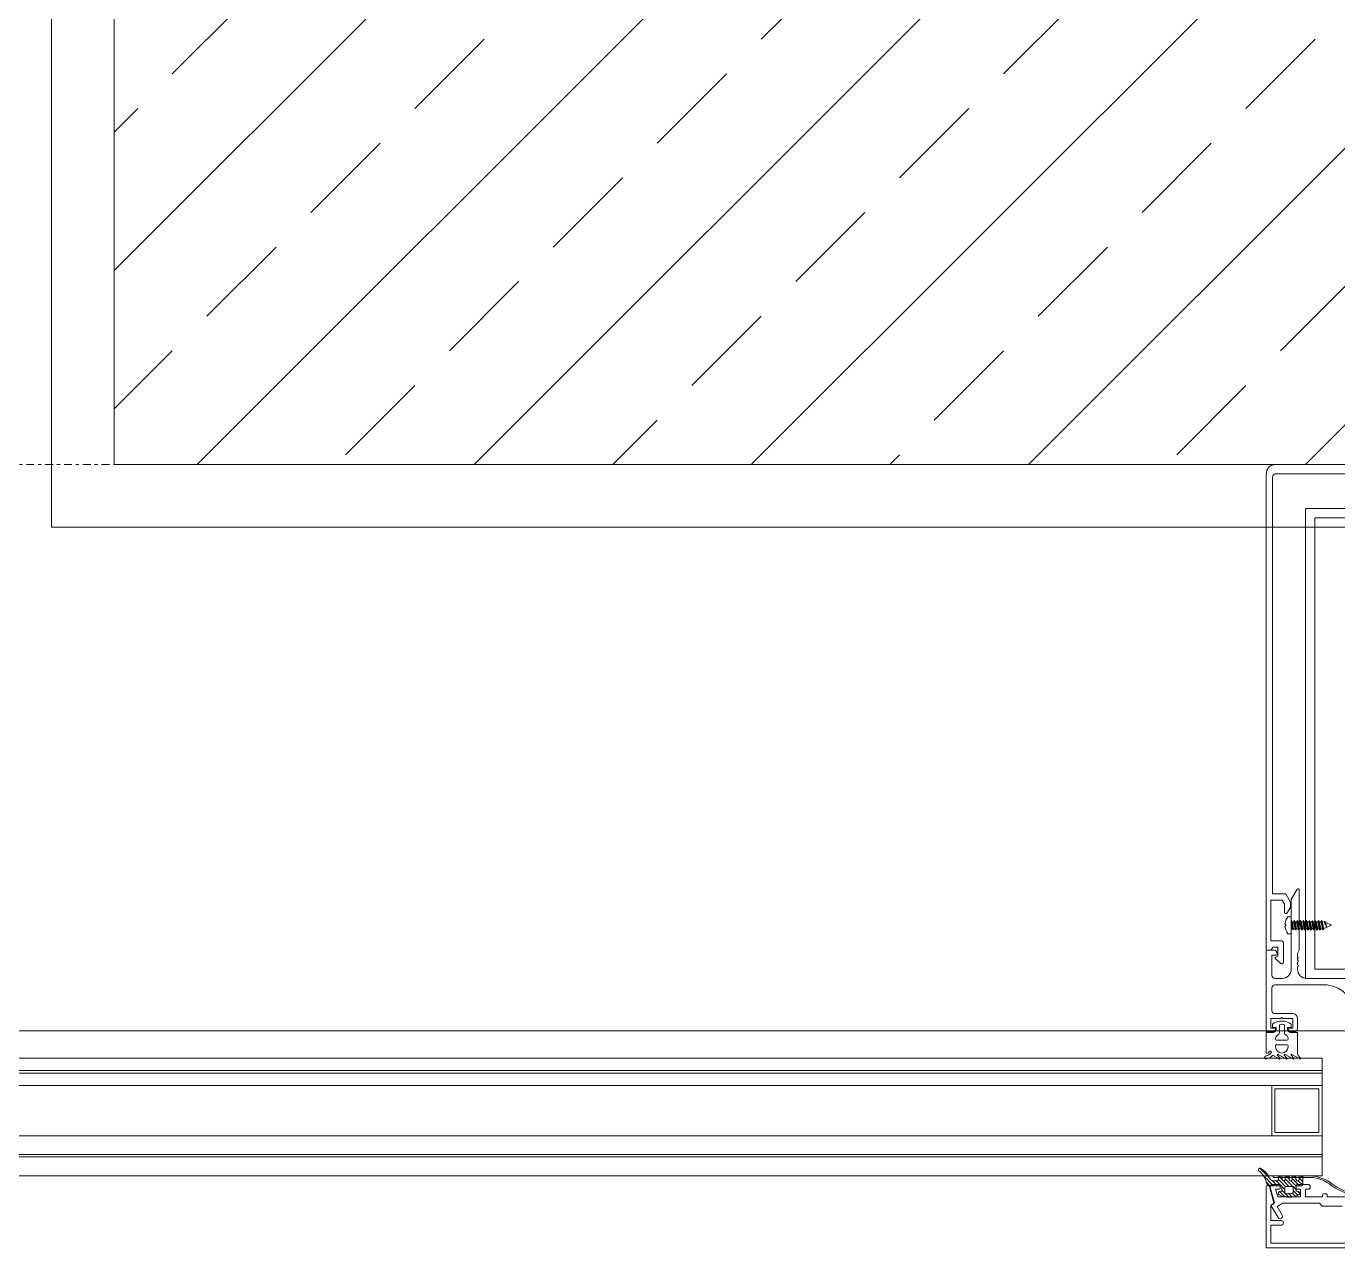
# Model space of a CAD drawing. Extents: x -1439 to 23780, y -1362 to 4476.
# Drawn here: x 1879.69 to 1921.53, y 320 to 358.99 of the extents above; entities that cross this region are included whole.
import ezdxf

# ---------------------------------------------------------------- set-up
doc = ezdxf.new("R2010")
doc.units = 0
doc.header["$MEASUREMENT"] = 0
for name, pattern in [('Audi$0$DASHDOT2', [0.5, 0.25, -0.125, 0, -0.125]), ('Audi$0$DOT2', [0.125, 0, -0.125]), ('Audi$0$HIDDEN', [0.375, 0.25, -0.125])]:
    doc.linetypes.add(name, pattern=pattern)
doc.layers.get('0').update_dxf_attribs({"color": 9, "lineweight": 9})
for name, color, linetype, lineweight in [('Audi$0$01', 8, 'Continuous', 9), ('Audi$0$06C', 8, 'Continuous', 9), ('Audi$0$06D', 8, 'Continuous', 9), ('Audi$0$09W', 8, 'Continuous', 9), ('Audi$0$10', 8, 'Continuous', 9), ('Audi$0$11', 8, 'Continuous', 9), ('Audi$0$14', 8, 'Continuous', 9), ('Audi$0$15', 8, 'Continuous', 9), ('Audi$0$20', 8, 'Audi$0$DOT2', 9), ('Audi$0$24', 8, 'Audi$0$DASHDOT2', 9)]:
    doc.layers.add(name, color=color, linetype=linetype, lineweight=lineweight)

# ---------------------------------------------------------------- blocks, each defined once
blk = doc.blocks.new('*U552')
at = {"layer": 'Audi$0$10'}
h = blk.add_hatch(dxfattribs=at)
h.set_pattern_fill('LINE', color=256, scale=0.6666666666715167, angle=585.0000000000001, style=0)
h.set_pattern_definition([(134.9999999999999, (54.08257083702352, -143.591873856265), (0.0589255650993077, 0.0589255650993076), [])])
edge = h.paths.add_edge_path()
edge.add_arc((-3.724112742561203, -23.01631543597887), 0.6254947507205308, 382.66119677713436, 422.7999977533498, ccw=False)
edge.add_arc((-3.003038380344435, -22.70189300089169), 0.1615246373840444, 207.0399911032214, 269.8973059514558)
edge.add_line((-3.003327888753743, -22.86341737882685), (-2.922681304442392, -22.86341737882685))
edge.add_line((-2.922681304443868, -22.86341737882685), (-2.908930808625711, -22.86341737882685))
edge.add_line((-2.908930808624233, -22.86341737882685), (-2.901684862210744, -22.86288960382808))
edge.add_line((-2.901684862216654, -22.86288960382717), (-2.894240066035251, -22.86121154462581))
edge.add_line((-2.89424006602934, -22.86121154462671), (-2.886867507665158, -22.85828629342723))
edge.add_line((-2.886867507668112, -22.85828629342632), (-2.879875461587231, -22.85410883462737))
edge.add_line((-2.879875461587231, -22.85410883462737), (-2.873575976287667, -22.84877095602769))
edge.add_line((-2.87357597628619, -22.8487709560286), (-2.868239588628569, -22.8424729618273))
edge.add_line((-2.868239588632888, -22.8424729618273), (-2.864062096215491, -22.83548088202952))
edge.add_line((-2.864062096218333, -22.83548088202952), (-2.861137499516701, -22.82810897802847))
edge.add_line((-2.861137499513858, -22.82810897803029), (-2.858930808635193, -22.8134173788294))
edge.add_line((-2.858930808636671, -22.81341737882758), (-2.858930808636671, -22.73765655195257))
edge.add_line((-2.858930808636671, -22.73765655195257), (-2.858719652597812, -22.73475800855249))
edge.add_line((-2.858719652593379, -22.73475800855158), (-2.858048233911345, -22.73177909955121))
edge.add_line((-2.858048233918737, -22.73177909955121), (-2.856878285160121, -22.72883073455159))
edge.add_line((-2.856878285149888, -22.72883073455159), (-2.855207310770366, -22.72603375855033))
edge.add_line((-2.855207310773323, -22.72603375855124), (-2.853072537707986, -22.72351556675221))
edge.add_line((-2.853072537707986, -22.7235155667513), (-2.850553042926831, -22.72137913555344))
edge.add_line((-2.850553042923991, -22.72137913555344), (-2.84775627710695, -22.71970803055229))
edge.add_line((-2.847756277111386, -22.71970803055319), (-2.844807428515252, -22.71853728395308))
edge.add_line((-2.844807428510931, -22.7185372839549), (-2.838931113808428, -22.71765533115376))
edge.add_line((-2.838931113812748, -22.71765533115104), (-2.758930808629372, -22.71765533115104))
edge.add_line((-2.758930808626415, -22.71765533115104), (-2.756032391351423, -22.71786611695279))
edge.add_line((-2.756032391353016, -22.71786611695279), (-2.75305418802958, -22.71853892175204))
edge.add_line((-2.753054188035378, -22.71853892175295), (-2.750104989276508, -22.71970879255332))
edge.add_line((-2.750104989269345, -22.71970879255514), (-2.747308375308818, -22.7213787063547))
edge.add_line((-2.747308375308818, -22.72137870635379), (-2.744788289945461, -22.72351365955365))
edge.add_line((-2.744788289949894, -22.72351365955365), (-2.742654088432856, -22.72603299335424))
edge.add_line((-2.742654088437177, -22.72603299335333), (-2.740982949017108, -22.72883083275246))
edge.add_line((-2.74098294900699, -22.72883083275337), (-2.739813347784489, -22.73177976195257))
edge.add_line((-2.739813347784489, -22.73177976195166), (-2.73893111380397, -22.73765502595143))
edge.add_line((-2.738931113814202, -22.73765502595143), (-2.738931113814202, -22.81341737882758))
edge.add_line((-2.738931113814202, -22.81341737882758), (-2.738403023035231, -22.82066340542588))
edge.add_line((-2.738403023029434, -22.82066340542497), (-2.736723585627089, -22.82810897802756))
edge.add_line((-2.736723585631409, -22.82810897803029), (-2.733799232594319, -22.83548088203133))
edge.add_line((-2.733799232595798, -22.83548088202952), (-2.729621641494587, -22.8424729618273))
edge.add_line((-2.729621641496064, -22.8424729618273), (-2.724286068658384, -22.8487709560286))
edge.add_line((-2.724286068656908, -22.8487709560286), (-2.717985768559231, -22.85410883462828))
edge.add_line((-2.717985768553318, -22.85410883462737), (-2.710993821127146, -22.85828629342632))
edge.add_line((-2.710993821122826, -22.85828629342632), (-2.703621019108652, -22.86121154462581))
edge.add_line((-2.703621019115928, -22.86121154462671), (-2.688931113816408, -22.86341737882685))
edge.add_line((-2.68893111381493, -22.86341737882685), (-2.681684861214589, -22.86288960382808))
edge.add_line((-2.681684861211635, -22.86288960382717), (-2.674239797427787, -22.86121154462581))
edge.add_line((-2.674239797432107, -22.86121154462671), (-2.666867041154603, -22.85828629342723))
edge.add_line((-2.666867041153238, -22.85828629342632), (-2.659874866789949, -22.85410883462737))
edge.add_line((-2.659874866794268, -22.85410883462737), (-2.653575347814296, -22.84877095602769))
edge.add_line((-2.653575347814296, -22.8487709560286), (-2.648238993837082, -22.8424729618273))
edge.add_line((-2.648238993828329, -22.8424729618273), (-2.644061629686063, -22.83548088202952))
edge.add_line((-2.644061629691746, -22.83548088202952), (-2.641137230910715, -22.82810897802847))
edge.add_line((-2.641137230904917, -22.82810897803029), (-2.638931113808268, -22.8134173788294))
edge.add_line((-2.638931113815658, -22.81341737882758), (-2.638931113815658, -22.73765655195257))
edge.add_line((-2.638931113815658, -22.73765655195257), (-2.638719707636653, -22.73475835975205))
edge.add_line((-2.638719707630853, -22.73475835975114), (-2.638047671511059, -22.7317815903516))
edge.add_line((-2.638047671512423, -22.73178159035251), (-2.636877956406634, -22.72883172455204))
edge.add_line((-2.636877956412547, -22.72883172455295), (-2.635206872959145, -22.7260350083543))
edge.add_line((-2.635206872954825, -22.7260350083543), (-2.633072912453883, -22.72351318895198))
edge.add_line((-2.633072912456837, -22.72351318895108), (-2.63055259479398, -22.72138073015321))
edge.add_line((-2.630552594791025, -22.72138073015231), (-2.627755931012018, -22.71970969915128))
edge.add_line((-2.627755931016451, -22.71970969915128), (-2.624806846955775, -22.71854076575255))
edge.add_line((-2.624806846954413, -22.71854076575437), (-2.618931418994689, -22.717656857154))
edge.add_line((-2.618931418991733, -22.71765685715218), (-2.538931113808359, -22.71765685715218))
edge.add_line((-2.538931113805404, -22.71765685715218), (-2.536032472707404, -22.71786813815197))
edge.add_line((-2.536032472711836, -22.71786813815288), (-2.53305417242899, -22.71854076575346))
edge.add_line((-2.533054172431945, -22.71854076575437), (-2.530105038931139, -22.7197096991531))
edge.add_line((-2.530105038928295, -22.71970969915128), (-2.527308013934371, -22.72138073015231))
edge.add_line((-2.527308013928575, -22.72138073015231), (-2.524788322449181, -22.72351318895017))
edge.add_line((-2.524788322449181, -22.72351318895108), (-2.522653380668939, -22.72603500835339))
edge.add_line((-2.522653380674853, -22.7260350083543), (-2.520982317572305, -22.72883172455295))
edge.add_line((-2.520982317566506, -22.72883172455295), (-2.519812337644963, -22.73178159035342))
edge.add_line((-2.519812337644963, -22.73178159035251), (-2.518929893105505, -22.73765655195257))
edge.add_line((-2.518929893114259, -22.73765655195257), (-2.518929893114259, -22.81341737882758))
edge.add_line((-2.518929893114259, -22.81341737882758), (-2.518401991117285, -22.82066340542588))
edge.add_line((-2.51840199110853, -22.82066340542497), (-2.516722710903251, -22.82810897802756))
edge.add_line((-2.516722710906206, -22.82810897803029), (-2.513798487686754, -22.83548088203133))
edge.add_line((-2.513798487685392, -22.83548088202952), (-2.509620975688392, -22.8424729618273))
edge.add_line((-2.509620975689756, -22.8424729618273), (-2.504285440170463, -22.8487709560286))
edge.add_line((-2.504285440173305, -22.8487709560286), (-2.497985102735412, -22.85410883462828))
edge.add_line((-2.497985102735412, -22.85410883462737), (-2.490993076234133, -22.85828629342632))
edge.add_line((-2.490993076235609, -22.85828629342632), (-2.483620144396525, -22.86121154462581))
edge.add_line((-2.483620144390612, -22.86121154462671), (-2.468929893104756, -22.86341737882685))
edge.add_line((-2.468929893103393, -22.86341737882685), (-2.461683829285048, -22.86288960382808))
edge.add_line((-2.461683829290848, -22.86288960382717), (-2.454238922711339, -22.86121154462581))
edge.add_line((-2.454238922706904, -22.86121154462671), (-2.446866296247037, -22.85828629342723))
edge.add_line((-2.446866296254313, -22.85828629342632), (-2.439874200995233, -22.85410883462737))
edge.add_line((-2.439874200987957, -22.85410883462737), (-2.433574719326371, -22.84877095602769))
edge.add_line((-2.433574719330692, -22.8487709560286), (-2.42823832803509, -22.8424729618273))
edge.add_line((-2.428238328033613, -22.8424729618273), (-2.424060884787138, -22.83548088202952))
edge.add_line((-2.424060884792936, -22.83548088202952), (-2.421136356194267, -22.82810897802847))
edge.add_line((-2.421136356191423, -22.82810897803029), (-2.418929893115714, -22.8134173788294))
edge.add_line((-2.418929893115714, -22.81341737882758), (-2.418929893115714, -22.73765502595143))
edge.add_line((-2.418929893115714, -22.73765502595143), (-2.418718577675179, -22.73475734415206))
edge.add_line((-2.418718577676654, -22.73475734415206), (-2.418047278611368, -22.73177831455269))
edge.add_line((-2.418047278606934, -22.7317783145536), (-2.416877733685792, -22.72882871255388))
edge.add_line((-2.416877733682951, -22.72882871255388), (-2.415206831946589, -22.72603217115284))
edge.add_line((-2.415206831949546, -22.72603217115284), (-2.413072408552181, -22.72351329475532))
edge.add_line((-2.413072408549226, -22.72351329475532), (-2.410552932445455, -22.72137791655223))
edge.add_line((-2.410552932449888, -22.72137791655132), (-2.407756443934147, -22.71970672675252))
edge.add_line((-2.407756443926982, -22.71970672675343), (-2.404807506920688, -22.71853753275173))
edge.add_line((-2.404807506920688, -22.71853753275173), (-2.398931724163444, -22.71765533115285))
edge.add_line((-2.39893172417072, -22.71765533115104), (-2.318931418987345, -22.71765380534998))
edge.add_line((-2.318931418984391, -22.71765380535089), (-2.316033230130813, -22.7178636593535))
edge.add_line((-2.316033230129448, -22.71786365935532), (-2.313054813023825, -22.71853716915484))
edge.add_line((-2.313054813026779, -22.71853716915211), (-2.31010558926772, -22.71970678735306))
edge.add_line((-2.31010558926624, -22.71970678735397), (-2.3073091623051, -22.72137540355197))
edge.add_line((-2.307309162303739, -22.72137540355197), (-2.304788782526029, -22.72351087535299))
edge.add_line((-2.304788782530463, -22.7235108753539), (-2.302654506449414, -22.7260297041521))
edge.add_line((-2.302654506453732, -22.7260297041521), (-2.300982829471365, -22.72882885115359))
edge.add_line((-2.300982829464201, -22.72882885115269), (-2.299812937327089, -22.73177803455201))
edge.add_line((-2.29981293733141, -22.73177803455201), (-2.298930198290292, -22.73765350015402))
edge.add_line((-2.298930198281539, -22.73765350015402), (-2.298930198281539, -22.81341737882758))
edge.add_line((-2.298930198281539, -22.81341737882758), (-2.298402280022799, -22.82066340542588))
edge.add_line((-2.298402280024274, -22.82066340542497), (-2.296722981083404, -22.82810897802756))
edge.add_line((-2.296722981090793, -22.82810897803029), (-2.293798751948711, -22.83548088203133))
edge.add_line((-2.293798751944391, -22.83548088202952), (-2.289621233129819, -22.8424729618273))
edge.add_line((-2.289621233126752, -22.8424729618273), (-2.2842857055237, -22.8487709560286))
edge.add_line((-2.284285705526655, -22.8487709560286), (-2.277985360187074, -22.85410883462828))
edge.add_line((-2.277985360184118, -22.85410883462737), (-2.270993340485856, -22.85828629342632))
edge.add_line((-2.27099334049461, -22.85828629342632), (-2.263620414570878, -22.86121154462581))
edge.add_line((-2.263620414563602, -22.86121154462671), (-2.248930198282379, -22.86341737882685))
edge.add_line((-2.248930198282266, -22.86341737882685), (-2.241684118223985, -22.86288960382808))
edge.add_line((-2.241684118229898, -22.86288960382717), (-2.23423919289297, -22.86121154462581))
edge.add_line((-2.234239192891493, -22.86121154462671), (-2.226866560508995, -22.85828629342723))
edge.add_line((-2.226866560501719, -22.85828629342632), (-2.219874458425065, -22.85410883462737))
edge.add_line((-2.219874458436663, -22.85410883462737), (-2.213574984691319, -22.84877095602769))
edge.add_line((-2.213574984684044, -22.8487709560286), (-2.208238585464924, -22.8424729618273))
edge.add_line((-2.208238585470724, -22.8424729618273), (-2.204061149049096, -22.83548088202952))
edge.add_line((-2.204061149040227, -22.83548088202952), (-2.201136626364188, -22.82810897802847))
edge.add_line((-2.2011366263643, -22.82810897803029), (-2.198930198285948, -22.8134173788294))
edge.add_line((-2.198930198294704, -22.81341737882758), (-2.198930198294704, -22.73763518955184))
edge.add_line((-2.198930198294704, -22.73763518955184), (-2.19871940707236, -22.73473815235139))
edge.add_line((-2.198719407062128, -22.73473815235047), (-2.198048360479845, -22.73176337275072))
edge.add_line((-2.198048360485755, -22.73176337275163), (-2.196880107570962, -22.7288162103514))
edge.add_line((-2.196880107573803, -22.72881621035231), (-2.195211595451098, -22.72601983335517))
edge.add_line((-2.195211595451211, -22.72601983335517), (-2.193079894528011, -22.72350138855291))
edge.add_line((-2.193079894528011, -22.72350138855291), (-2.190563270330414, -22.72136653795497))
edge.add_line((-2.190563270324614, -22.72136653795497), (-2.18776947526652, -22.71969583635473))
edge.add_line((-2.187769475267998, -22.71969583635382), (-2.184823444526557, -22.71852431575189))
edge.add_line((-2.184823444523714, -22.71852431575371), (-2.178951865763849, -22.71763549475418))
edge.add_line((-2.178951865763849, -22.71763549475418), (-2.098951560580474, -22.71755004555507))
edge.add_line((-2.098951560589225, -22.71755004555325), (-2.09605159487404, -22.71775713855186))
edge.add_line((-2.096051594875518, -22.71775713855277), (-2.093071049210323, -22.71842716335414))
edge.add_line((-2.093071049200204, -22.71842716335505), (-2.09011889912375, -22.71959546135531))
edge.add_line((-2.090118899131025, -22.7195954613544), (-2.087318967086444, -22.72126520255369))
edge.add_line((-2.087318967077806, -22.72126520255278), (-2.084796137761657, -22.72339854575421))
edge.add_line((-2.084796137763134, -22.72339854575512), (-2.082658734664676, -22.7259204625534))
edge.add_line((-2.082658734666154, -22.7259204625543), (-2.080985478364425, -22.72871913695326))
edge.add_line((-2.080985478362945, -22.72871913695235), (-2.079814314381167, -22.73166975335517))
edge.add_line((-2.079814314381167, -22.73166975335425), (-2.078930503445973, -22.73754974035274))
edge.add_line((-2.078930503448928, -22.73754974035364), (-2.078930503448928, -22.9892850173037))
edge.add_arc((-2.108930503453109, -22.98928501730279), 0.0299999999983993, 269.99999999999994, 360, ccw=False)
edge.add_line((-2.108930503453109, -23.01928501730163), (-2.293103443119604, -23.01928501730163))
edge.add_line((-2.293103443110963, -23.01928501730163), (-2.293103443110963, -23.18928501730079))
edge.add_line((-2.293103443110963, -23.18928501729988), (-2.218117040009872, -23.20881546617329))
edge.add_arc((-2.230719271549161, -23.25720124673626), 0.0500000000016979, 327.9605935086705, 435.4014640604238, ccw=False)
edge.add_arc((-2.273103443127581, -23.2306761265645), 0.1000000000096152, 296.3877999626419, 327.960593512649, ccw=False)
edge.add_arc((-2.523103443123944, -22.72678501729842), 0.6625000000053745, 243.61220003876122, 296.3877999612387, ccw=False)
edge.add_arc((-2.773103443108595, -23.23067612657633), 0.1000000000019964, 212.0394064820503, 243.6122000308444, ccw=False)
edge.add_arc((-2.815487614687016, -23.25720124673899), 0.0500000000069265, 104.59853593852549, 212.0394064833725, ccw=False)
edge.add_line((-2.828089846221983, -23.20881546617329), (-2.753103443128166, -23.18928501729988))
edge.add_line((-2.753103443125212, -23.18928501729988), (-2.753103443125212, -23.01928501730072))
edge.add_line((-2.753103443125212, -23.01928501730163), (-3.173103443124603, -23.01928501730163))
edge.add_arc((-3.173103443114484, -22.96928501730508), 0.0499999999949068, 193.1597880743703, 269.9999999916623, ccw=False)
edge.add_arc((-3.971133191325121, -23.12469570005305), 0.7630586476258935, 370.8798435970469, 411.3381814125703)
edge.add_arc((-3.451129296104056, -22.50682708006479), 0.0485886091209949, 74.56828593339918, 206.9707303244379, ccw=False)
edge = h.paths.add_edge_path(flags=16)
edge.add_arc((-2.623103443110778, -23.21739425380383), 0.0299999999977899, 179.999999993052, 259.1759609296883, ccw=False)
edge.add_line((-2.653103443115069, -23.2173942538011), (-2.653103443115069, -23.0492850173041))
edge.add_arc((-2.623103443110778, -23.04928501729955), 0.0299999999983993, 90, 180.000000006948, ccw=False)
edge.add_line((-2.623103443110778, -23.01928501730163), (-2.423103443116644, -23.01928501730163))
edge.add_arc((-2.423103443113687, -23.04928501729955), 0.0299999999983993, 359.9999999930519, 450, ccw=False)
edge.add_line((-2.393103443121106, -23.04928501730319), (-2.393103443121106, -23.2173942538002))
edge.add_arc((-2.423103443125397, -23.21739425380383), 0.0300000000056753, 280.82403907031164, 360.000000006948, ccw=False)
edge.add_arc((-2.523103443112233, -22.69436820284318), 0.5624999999791568, 259.1759609414076, 280.82403905859235, ccw=False)
for p, q in [((-2.559022459443268, -14.43459761733265), (-2.450000039438064, -14.43459761733265)), ((-2.443013996195134, -14.55865602082667), (-2.450000579336856, -14.55865602082667)), ((-2.402781799655542, -14.85173914253391), (-2.450000068692645, -14.56477674680445)), ((-2.450000039438064, -14.97579761732413), (-2.450000039438064, -14.43459761733265)), ((-2.443013996195134, -14.55865602082667), (-2.394788408237956, -14.85173914253391)), ((-2.423016321478883, -14.59329333794993), (-2.443013996195134, -14.55865602082667)), ((-2.374554710708537, -14.59329333794993), (-2.423016321478883, -14.59329333794993)), ((-2.37479085563933, -14.81710182541064), (-2.423016321478883, -14.59329333794993)), ((-2.35455691387466, -14.55865602082667), (-2.374554710708537, -14.59329333794993)), ((-2.374554588591138, -14.59329333794993), (-2.32632912275136, -14.81710182541064)), ((-2.34656370563317, -14.55865602082667), (-2.35455691387466, -14.55865602082667)), ((-2.306331509093581, -14.85173914253391), (-2.35455691387466, -14.55865602082667)), ((-2.326566030917375, -14.59329333794993), (-2.34656370563317, -14.55865602082667)), ((-2.34656370563317, -14.55865602082667), (-2.298338117675996, -14.85173914253391)), ((-2.27810438961734, -14.59329333794993), (-2.326566030917375, -14.59329333794993)), ((-2.278340565077371, -14.81710182541064), (-2.326566030917375, -14.59329333794993)), ((-2.25810659278346, -14.55865602082667), (-2.27810438961734, -14.59329333794993)), ((-2.278104267499939, -14.59329333794993), (-2.229878801660162, -14.81710182541064)), ((-2.25011338454243, -14.55865602082667), (-2.25810659278346, -14.55865602082667)), ((-2.209881188002384, -14.85173914253391), (-2.25810659278346, -14.55865602082667)), ((-2.230115709826179, -14.59329333794993), (-2.25011338454243, -14.55865602082667)), ((-2.25011338454243, -14.55865602082667), (-2.201887796585253, -14.85173914253391)), ((-2.181890243986629, -14.81710182541064), (-2.230115709826179, -14.59329333794993)), ((-2.181654068526595, -14.59329333794993), (-2.230115709826634, -14.59329333794993)), ((-2.16165627169272, -14.55865602082667), (-2.181654068526595, -14.59329333794993)), ((-2.181653946409198, -14.59329333794993), (-2.133428480569419, -14.81710182541064)), ((-2.177215067642748, -14.59329333794993), (-1.988752876814544, -14.59329333795085)), ((-2.153663063451459, -14.55865602082667), (-2.16165627169272, -14.55865602082667)), ((-2.113430866911642, -14.85173914253391), (-2.16165627169272, -14.55865602082667)), ((-2.133665388735435, -14.59329333794993), (-2.153663063451459, -14.55865602082667)), ((-2.153663063451459, -14.55865602082667), (-2.105437475494511, -14.85173914253391)), ((-2.085439922895659, -14.81710182541064), (-2.133665388735435, -14.59329333794993)), ((-2.085203747435854, -14.59329333794993), (-2.133665388735892, -14.59329333794993)), ((-2.065205950601749, -14.55865602082667), (-2.085203747435854, -14.59329333794993)), ((-2.085203625318229, -14.59329333794993), (-2.036978159478678, -14.81710182541064)), ((-2.057212742360718, -14.55865602082667), (-2.065205950601749, -14.55865602082667)), ((-2.016980545820899, -14.85173914253391), (-2.065205950601749, -14.55865602082667)), ((-2.037215067644694, -14.59329333794993), (-2.057212742360718, -14.55865602082667)), ((-2.057212742360718, -14.55865602082667), (-2.00898715440354, -14.85173914253391)), ((-1.988989601804916, -14.81710182541064), (-2.037215067644694, -14.59329333794993)), ((-1.968755202098293, -14.55865602082667), (-1.988752876814544, -14.59329333795085)), ((-1.988752876814544, -14.59329333795085), (-1.940527288857365, -14.81710182541064)), ((-1.968755202098293, -14.55865602082667), (-1.960761810680708, -14.55865602082667)), ((-1.920529675200043, -14.85173914253391), (-1.968755202098293, -14.55865602082667)), ((-1.940764197022928, -14.59329333794993), (-1.960761810680708, -14.55865602082667)), ((-1.960761810680708, -14.55865602082667), (-1.912536405899857, -14.85173914253391)), ((-1.892302555723347, -14.59329333794993), (-1.940764197022928, -14.59329333794993)), ((-1.892538731183378, -14.81710182541064), (-1.940764197022928, -14.59329333794993)), ((-1.872304819948167, -14.55865602082667), (-1.892302555723347, -14.59329333794993)), ((-1.892302433605493, -14.59329333794993), (-1.84407702882487, -14.81710182541064)), ((-1.824079354108389, -14.85173914253391), (-1.872304819948167, -14.55865602082667)), ((-1.86431155064821, -14.55865602082667), (-1.872304819948167, -14.55865602082667)), ((-1.86431155064821, -14.55865602082667), (-1.816085962690804, -14.85173914253391)), ((-1.844313875931732, -14.59329333794993), (-1.86431155064821, -14.55865602082667)), ((-1.796088410091724, -14.81710182541064), (-1.844313875931732, -14.59329333794993)), ((-1.795852234631468, -14.59329333794993), (-1.844313875931732, -14.59329333794993)), ((-1.775854559915669, -14.55865602082667), (-1.79585223463192, -14.59329333795085)), ((-1.79585223463192, -14.59329333795085), (-1.747626646674745, -14.81710182541064)), ((-1.775854559915669, -14.55865602082667), (-1.767861168498086, -14.55865602082667)), ((-1.727629033017193, -14.85173914253391), (-1.775854559915669, -14.55865602082667)), ((-1.747863554840535, -14.59329333794993), (-1.767861168498086, -14.55865602082667)), ((-1.767861168498086, -14.55865602082667), (-1.719635763717006, -14.85173914253391)), ((-1.747863554840535, -14.59329333794993), (-1.699401364011293, -14.59329333795085)), ((-1.699638089000984, -14.81710182541064), (-1.747863554840535, -14.59329333794993)), ((-1.679403689295043, -14.55865602082667), (-1.699401364011293, -14.59329333795085)), ((-1.699401364011293, -14.59329333795085), (-1.651175776054343, -14.81710182541064)), ((-1.631178162396565, -14.85173914253391), (-1.679403689295043, -14.55865602082667)), ((-1.679403689295043, -14.55865602082667), (-1.671410297877911, -14.55865602082667)), ((-1.671410297877911, -14.55865602082667), (-1.623184893096604, -14.85173914253391)), ((-1.651412684220133, -14.59329333794993), (-1.671410297877911, -14.55865602082667)), ((-1.603187218380355, -14.81710182541064), (-1.651412684220133, -14.59329333794993)), ((-1.602950798685071, -14.59329333794993), (-1.651412684220133, -14.59329333794993)), ((-1.582953062909894, -14.55865602082667), (-1.602950798685071, -14.59329333794993)), ((-1.602950676567216, -14.59329333794993), (-1.554725149668739, -14.81710182541064)), ((-1.534727474952715, -14.85173914253391), (-1.582953062909894, -14.55865602082667)), ((-1.582953062909894, -14.55865602082667), (-1.574959793609706, -14.55865602082667)), ((-1.574959793609706, -14.55865602082667), (-1.526734327770383, -14.85173914253391)), ((-1.554962118893456, -14.59329333794993), (-1.574959793609706, -14.55865602082667)), ((-1.506736653053905, -14.81710182541064), (-1.554962118893456, -14.59329333794993)), ((-1.50650023335862, -14.59329333794993), (-1.554962118893456, -14.59329333794993)), ((-1.486501886995083, -14.55865602082667), (-1.50650023335862, -14.59329333794993)), ((-1.438276543273389, -14.85173914253391), (-1.486501886995083, -14.55865602082667)), ((-1.478509228283255, -14.55865602082667), (-1.486501886995083, -14.55865602082667)), ((-1.478509228283255, -14.55865602082667), (-1.430283640326306, -14.85173914253391)), ((-1.458511126155428, -14.59329333794993), (-1.478509228283255, -14.55865602082667)), ((-1.410286026668527, -14.81710182541064), (-1.458511126155428, -14.59329333794993)), ((-1.440941210608853, -14.59329333794993), (-1.458511126155428, -14.59329333794993)), ((-1.401988928751791, -14.60691403101009), (-1.440941210608853, -14.59329333794993)), ((-1.390051443786489, -14.58623811508096), (-1.401988928751791, -14.60691403101009)), ((-1.401988928751791, -14.60691403101009), (-1.313834850753949, -14.77265785351938)), ((-1.374102700587229, -14.65934382302657), (-1.390051443786489, -14.58623811508096)), ((-1.382058357662856, -14.58623811508096), (-1.390051443786489, -14.58623811508096)), ((-1.362060682946377, -14.62087329514634), (-1.382058357662856, -14.58623811508096)), ((-1.382058357662856, -14.58623811508096), (-1.360550637625294, -14.68482409001534)), ((-1.313834850753949, -14.77265785351938), (-1.362060682946377, -14.62087329514634)), ((-1.182124656957113, -14.69513753286992), (-1.362060682946377, -14.62087329514634)), ((-2.559022459443268, -14.97579761732413), (-2.450000039438064, -14.97579761732413)), ((-2.450000042443035, -14.69077421556358), (-2.422779413313094, -14.81710182541064)), ((-2.422779230136768, -14.81710182541064), (-2.450000016124988, -14.81710183108134)), ((-2.422779413313094, -14.81710182541064), (-2.402781799655542, -14.85173914253391)), ((-2.422779230136768, -14.81710182541064), (-2.402781799655542, -14.85173914253391)), ((-2.402781799655542, -14.85173914253391), (-2.394788408237956, -14.85173914253391)), ((-2.394788408237956, -14.85173914253391), (-2.37479085563933, -14.81710182541064)), ((-2.32632923182683, -14.81710131920408), (-2.374790563385488, -14.81710131920408)), ((-2.32632912275136, -14.81710182541064), (-2.306331509093581, -14.85173914253391)), ((-2.326328939574806, -14.81710182541064), (-2.306331509093581, -14.85173914253391)), ((-2.306331509093581, -14.85173914253391), (-2.298338117675996, -14.85173914253391)), ((-2.298338117675996, -14.85173914253391), (-2.278340565077371, -14.81710182541064)), ((-2.278340565077371, -14.81710182541064), (-2.229878618483609, -14.81710182541064)), ((-2.229878801660162, -14.81710182541064), (-2.209881188002384, -14.85173914253391)), ((-2.229878618483609, -14.81710182541064), (-2.209881188002384, -14.85173914253391)), ((-2.036978159477996, -14.81710182541064), (-2.225439922894167, -14.81710182541064)), ((-2.209881188002384, -14.85173914253391), (-2.201887796585253, -14.85173914253391)), ((-2.201887796585253, -14.85173914253391), (-2.181890243986629, -14.81710182541064)), ((-2.181890243986629, -14.81710182541064), (-2.133428297392867, -14.81710182541064)), ((-2.181890243986629, -14.81710182541064), (-2.133428297392867, -14.81710182541064)), ((-2.133428480569419, -14.81710182541064), (-2.113430866911642, -14.85173914253391)), ((-2.133428297392867, -14.81710182541064), (-2.113430866911642, -14.85173914253391)), ((-2.113430866911642, -14.85173914253391), (-2.105437475494511, -14.85173914253391)), ((-2.105437475494511, -14.85173914253391), (-2.085439922895659, -14.81710182541064)), ((-2.085439922895659, -14.81710182541064), (-2.036977976302123, -14.81710182541064)), ((-2.085439922895659, -14.81710182541064), (-2.036977976302123, -14.81710182541064)), ((-2.036978159478678, -14.81710182541064), (-2.016980545820899, -14.85173914253391)), ((-2.036977976302123, -14.81710182541064), (-2.016980545820899, -14.85173914253391)), ((-2.016980545820899, -14.85173914253391), (-2.00898715440354, -14.85173914253391)), ((-2.00898715440354, -14.85173914253391), (-1.988989601804916, -14.81710182541064)), ((-1.988989601803778, -14.81710182541064), (-1.940527410974766, -14.81710182541064)), ((-1.988989601804916, -14.81710182541064), (-1.940527655211155, -14.81710182541064)), ((-1.940527410974766, -14.81710182541064), (-1.920529675200043, -14.85173914253391)), ((-1.940527288857365, -14.81710182541064), (-1.920529675200043, -14.85173914253391)), ((-1.920529675200043, -14.85173914253391), (-1.912536405899857, -14.85173914253391)), ((-1.912536405899857, -14.85173914253391), (-1.892538731183378, -14.81710182541064)), ((-1.892538731183378, -14.81710182541064), (-1.844076784589615, -14.81710182541064)), ((-1.84407702882487, -14.81710182541064), (-1.824079354108389, -14.85173914253391)), ((-1.844076784589615, -14.81710182541064), (-1.824079354108389, -14.85173914253391)), ((-1.824079354108389, -14.85173914253391), (-1.816085962690804, -14.85173914253391)), ((-1.816085962690804, -14.85173914253391), (-1.796088410091724, -14.81710182541064)), ((-1.747626646674745, -14.81710182541064), (-1.796088410091724, -14.81710182541064)), ((-1.747626768792144, -14.81710182541064), (-1.727629033017193, -14.85173914253391)), ((-1.747626646674745, -14.81710182541064), (-1.727629033017193, -14.85173914253391)), ((-1.727629033017193, -14.85173914253391), (-1.719635763717006, -14.85173914253391)), ((-1.719635763717006, -14.85173914253391), (-1.699638089000984, -14.81710182541064)), ((-1.699638089000984, -14.81710182541064), (-1.651175898171969, -14.81710182541064)), ((-1.651175898171969, -14.81710182541064), (-1.631178162396565, -14.85173914253391)), ((-1.651175776054343, -14.81710182541064), (-1.631178162396565, -14.85173914253391)), ((-1.631178162396565, -14.85173914253391), (-1.623184893096604, -14.85173914253391)), ((-1.623184893096604, -14.85173914253391), (-1.603187218380355, -14.81710182541064)), ((-1.603187218380355, -14.81710182541064), (-1.554725332845521, -14.81710182541064)), ((-1.554725332845521, -14.81710182541064), (-1.534727474952715, -14.85173914253391)), ((-1.554725149668739, -14.81710182541064), (-1.534727474952715, -14.85173914253391)), ((-1.534727474952715, -14.85173914253391), (-1.526734327770383, -14.85173914253391)), ((-1.526734327770383, -14.85173914253391), (-1.506736653053905, -14.81710182541064)), ((-1.506736653053905, -14.81710182541064), (-1.458274706460144, -14.81710182541064)), ((-1.458274706460144, -14.81710182541064), (-1.438276543273389, -14.85173914253391)), ((-1.438276543273389, -14.85173914253391), (-1.430283640326306, -14.85173914253391)), ((-1.430283640326306, -14.85173914253391), (-1.410286026668527, -14.81710182541064)), ((-1.412433770155814, -14.80713330374965), (-1.182124656957113, -14.71525763049158)), ((-1.410286026668527, -14.81710182541064), (-1.412433770155814, -14.80713330374965)), ((-1.360550637625294, -14.68482409001534), (-1.374102700587229, -14.65934382302657)), ((-1.174984928701007, -14.70519758168029), (-1.182124656957113, -14.69513753286992)), ((-1.182124656957113, -14.71525763049158), (-1.174984928701007, -14.70519758168029)), ((-1.468840347965793, -18.9468617151615), (-1.468840347965793, -22.69886171510369))]:
    blk.add_line(p, q, dxfattribs=at)
for points in [[(2.950000000026932, 0), (-2.950000000026932, 0, 0.4142135623730951), (-3.250000000022566, -0.3000000000020009), (-3.250000000022566, -15.47743854311375, 0.4700431714390087), (-3.220000000018274, -15.50519760309089), (-3.150000000024022, -15.50519760309089, 0.4303272441157734), (-3.050000000013767, -15.40743854311313), (-2.88000000002097, -15.40743854311313), (-2.88000000002097, -15.68743854311378), (-2.945000000022273, -15.72496631061222, 0.5081417899848629), (-2.950171738028473, -15.77315295001699), (-2.783619563369085, -15.92444833858644, 0.6509713219855064), (-2.70000000001886, -15.88743854311359), (-2.70000000001886, -15.25743854310985, 0.4142135623730951), (-2.750000000018133, -15.20743854311331), (-3.100000000024747, -15.20743854311331), (-3.100000000024747, -13.90743854310312), (-2.741354626528561, -13.90743854310312), (-2.670000000014681, -14.03102838159248), (-2.670000000014681, -14.29743854310254, 0.4142135623729841), (-2.640000000022098, -14.32743854310684), (-2.602790561932408, -14.32743854310684, 0.2679491924310548), (-2.576809799819955, -14.31243854310469), (-2.474019237897605, -14.13440006733435, 0.1316524975873909), (-2.470000000017591, -14.11940006733221), (-2.470000000017591, -13.9854770188831, 0.1316524975873767), (-2.474019237909315, -13.97047701888186), (-2.617224318658998, -13.72243854309909, 0.2679491924311388), (-2.643205080771565, -13.70743854310331), (-3.050000000013767, -13.70743854310331), (-3.050000000013767, -0.4000000000032742, -0.4142135623730951), (-2.950000000026932, -0.3000000000020009), (2.950000000026932, -0.3000000000020009)], [(-0.4500000000051048, -17.55519760310471, 0.4142135623730951), (-1.400000000002874, -16.60519760310126), (-2.970000000021912, -16.60519760310126, 0.4142135623730951), (-3.070000000020456, -16.70519760310253), (-3.070000000020456, -17.42519760310552, 0.4142135623730951), (-2.970000000021912, -17.52519760310679), (-2.410000000009119, -17.52519760310679, -0.4142135623730951), (-2.250000000013812, -17.68519760310755), (-2.250000000013812, -18.00519760310999, -0.4142135623730284), (-2.350000000023951, -18.10519760311126), (-2.450000000010902, -18.10519760311126, -0.4142135623730284), (-2.550000000021042, -18.00519760310999), (-2.550000000021042, -17.98519760311228), (-2.400000000011628, -17.98519760311228), (-2.400000000011628, -17.68519760310755), (-2.720000000013953, -17.68519760310755), (-2.750000000018133, -17.6551976031069), (-2.780000000022423, -17.68519760310755), (-3.100000000024747, -17.68519760310482), (-3.100000000024747, -17.98519760310592), (-2.950000000026932, -17.98519760311228), (-2.950000000026932, -18.00519760310999, -0.4142135623730951), (-3.050000000013767, -18.10519760311126), (-3.220000000018274, -18.10519760311126, -0.4142135623735391), (-3.250000000022566, -18.07519760311334), (-3.250000000022566, -16.60519760310126), (-3.250000000022566, -15.53519760308972, -0.4142135623733171), (-3.220000000018274, -15.50519760309089), (-3.000000000014495, -15.50519760309089, -0.4142135623730951), (-2.90000000001595, -15.60519760309307), (-2.90000000001595, -15.62519760309351, -0.4142135623726511), (-2.930000000020243, -15.65519760309235), (-3.070000000020456, -15.65519760309235), (-3.070000000020456, -16.30519760309744, 0.4142135623730951), (-2.970000000021912, -16.40519760309871), (-2.750000000018133, -16.40519760309871, 0.4142135623730506), (-2.450000000010902, -16.10519760309671), (-2.450000000010902, -14.73519760308409), (-2.420000000018319, -14.70519760308525), (-2.450000000010902, -14.67519760308732), (-2.450000000010902, -13.88821030498002), (-2.255980762131287, -13.55215912730637, -0.767326987979387), (-2.20000000001454, -13.56715912730487), (-2.20000000001454, -15.50272809544003), (-2.250000000013812, -15.60519760309307), (-2.250000000013812, -15.72930506415014), (-2.220000000021228, -15.74662557222564), (-2.250000000013812, -15.76394608030205), (-2.250000000013812, -15.82662557222647, -0.9999999999999998), (-2.250000000013812, -15.88662557222597), (-2.250000000013812, -15.9666255722268, -0.9999999999999998), (-2.250000000013812, -16.02662557222902), (-2.250000000013812, -16.10519760309671, 0.4142135623730951), (-1.950000000018178, -16.40519760309871), (5.68e-14, -16.40519760309871)], [(-0.8300000000041903, -23.67599121911826), (-1.437573593123885, -23.67599121911826, -0.198912367379658), (-1.458786796570905, -23.66720442255791), (-1.550000000012403, -23.57599121911698), (-2.713397459646272, -23.57599121911698), (-2.901076951569109, -23.68434802431057), (-2.739913552889729, -23.96349121911953, -1), (-2.869817363463937, -24.03849121912208), (-3.085980762135533, -23.66408522988968, -0.4142135623730951), (-3.075000000025113, -23.62310446777519), (-2.983419013434001, -23.57023016052062), (-3.117455342180333, -23.06999977156465, -0.4931454260313039), (-3.045320042795366, -22.97599121911389), (-2.850000000016676, -22.97599121911389, -0.4142135623730951), (-2.800000000017405, -23.02599121911317), (-2.800000000017405, -23.09599121911379, -0.4142135623730951), (-2.830000000021698, -23.12599121911445), (-2.947161051960561, -23.12599121911445), (-2.88017375387011, -23.37599121911444), (-2.150000000015268, -23.37599121911444), (-2.150000000015268, -23.12599121911445), (-2.2700000000205, -23.12599121911445, -0.4142135623730951), (-2.300000000013084, -23.09599121911379), (-2.300000000013084, -23.02599121911317, -0.4142135623730951), (-2.250000000013812, -22.97599121911389), (-1.900000000007308, -22.97599121911389, -0.4142135623730951), (-1.850000000008035, -23.02599121911317), (-1.850000000008035, -23.09599121911379, -0.4142135623730951), (-1.880000000012215, -23.12599121911445), (-2.00000000001745, -23.12599121911445), (-2.00000000001745, -23.37599121911444), (-1.450000000013856, -23.37599121911444), (-1.450000000013856, -23.30599121911655, -0.4142135623730951), (-1.420000000009563, -23.27599121911589), (-1.33000000000851, -23.27599121911589, -0.4142135623730951), (-1.300000000004331, -23.30599121911655), (-1.300000000004331, -23.37599121911444), (1.30000000001604, -23.37599121911444)], [(3.250000000022566, -22.70176070672915), (3.250000000022566, -22.75176070672842), (2.451769048941002, -22.75176070672842, 0.1022802633145562), (1.155710994714866, -23.0196858574318, -0.152313128437638), (-8.040716642199999e-05, -23.38013236872848, -0.1523131284414806), (-1.155871809047595, -23.0196858574318, 0.1591083345583949), (-1.844920634288484, -22.75176070672842), (-3.022205836712656, -22.75176070672842), (-3.022205836712656, -22.70176070672915), (-1.843552712754956, -22.70176070672915, -0.1589671073422844), (-1.125793546317082, -22.97969272437058, 0.1520535596540487), (-8.040716642199999e-05, -23.33013236872921, 0.1529437832241588), (1.131308121613584, -22.97576540348928, -0.1026599640168839), (2.451769048941002, -22.70176070672915), (3.250000000022566, -22.70176070672915)]]:
    blk.add_lwpolyline(points, format="xyb", dxfattribs=at)
for points in [[(-1.999999999970838, -1.405197603098712), (1.999999999970953, -1.405197603098712), (1.999999999970953, -16.40519760312054), (-1.999999999970839, -16.40519760312054)], [(-1.699999999979636, -1.705197603094344), (1.699999999972361, -1.705197603094344), (1.69999999997236, -16.10519760312581), (-1.699999999979638, -16.10519760312581)], [(-1.468840347965793, -21.4228617151266), (-1.468840347965793, -19.82286171511532), (-3.068840347977412, -19.82286171511532), (-3.068840347977412, -21.4228617151266)], [(-1.568840347964339, -21.32286171512533), (-1.568840347964339, -19.92286171511387), (-2.968840347978868, -19.92286171511387), (-2.968840347978868, -21.32286171512533)]]:
    blk.add_lwpolyline(points, close=True, dxfattribs=at)
for points in [[(-1.50650023335862, -14.59329333794993), (-1.458274706460144, -14.81710182541064)], [(-2.64997006612276, -14.6669537871212), (-2.62776762516688, -14.69694761732899), (-2.62776762516688, -14.71344761732871), (-2.64997006612276, -14.74344144753558)]]:
    blk.add_lwpolyline(points, dxfattribs=at)
for points in [[(-2.470000841030751, -18.12519784340657, -0.4142135623726288), (-2.570000841036574, -18.02519784340438), (-2.570000841036574, -17.96519784340671), (-2.450000841033954, -17.96519784340671), (-2.450000841033954, -17.86519784340453, 0.3333333333332321), (-3.050000841047051, -17.86519784340453), (-3.050000841047051, -17.96519784340671), (-2.930000841044432, -17.96519784340671), (-2.930000841044432, -18.02519784340438, -0.4142135623730951), (-3.030000841042975, -18.12519784340657), (-3.250000841051415, -18.12519784340657), (-3.250000841051415, -18.78467284872204), (-3.210521446608083, -18.78467284872204, 0.3076847592327314), (-3.150082077090528, -18.74359109725083, -1.128701775593258), (-3.093050200151822, -18.77457037768727, -0.2012120834861351), (-3.251295199175558, -18.87516656883054, 0.9785310008365528), (-3.250821673778601, -18.97519784343058, 0.1612998685772857), (-3.044731790725393, -18.86481259009997, -0.3075716929249019), (-3.022312757575321, -18.86316905927197), (-2.831753973625212, -18.97318822449051, 0.8390996311750223), (-2.812763306976022, -18.95055602928733), (-2.891905644590051, -18.85623786410906, -0.8390996311790603), (-2.866584755722044, -18.82606160383693), (-2.61175397361677, -18.97318822449051, 0.8390996311775001), (-2.592763306967583, -18.95055602928733), (-2.671905644581613, -18.85623786410906, -0.8390996311751685), (-2.646584755720879, -18.82606160383693), (-2.391753973615605, -18.97318822449051, 0.8390996311802112), (-2.372763306966418, -18.95055602928733), (-2.451905644573173, -18.85623786410906, -0.8390996311790603), (-2.426584755712438, -18.82606160383693), (-2.171753973607167, -18.97318822449051, 0.8390996311805551), (-2.152763306957977, -18.95055602928733), (-2.226605285339076, -18.8625545862651, -0.1763269807083487), (-2.250000841029589, -18.79827582529651), (-2.250000841029589, -18.12519784340657)], [(-2.670000841035116, -18.12519784340657), (-2.670000841042392, -17.89859178779261, 0.3750467088369516), (-2.695946786983595, -17.86886697247064, 0.06787888806713), (-2.804054895097408, -17.86886697247064, 0.3750467088364983), (-2.830000841038612, -17.89859178779261), (-2.830000841038612, -18.12519784340657, -0.29821662669872), (-2.890000841043558, -18.21684935730627, 0.2982166266987449), (-2.950000841048507, -18.30850087120962), (-2.950000841048507, -18.34158685996408, 0.4142135623731131), (-2.920000841042392, -18.37158685996292), (-2.580000841038609, -18.37158685996292, 0.4142135623730951), (-2.550000841039773, -18.34158685996408), (-2.550000841039773, -18.30850087120962, 0.2982166266986086), (-2.610000841037445, -18.21684935730627, -0.2982166266982826)], [(-2.950000841048507, -18.55158685996321), (-2.950000841048507, -18.58467284871403, 0.9999999999999428), (-2.550000841039773, -18.58467284871403), (-2.550000841039773, -18.55158685996321, 0.4142135623731685), (-2.580000841038609, -18.52158685996437), (-2.920000841042392, -18.52158685996437, 0.4142135623730951)], [(-3.438200366807848, -22.45999017449412, -0.1769515108642634), (-3.146906667960195, -22.77532408628939, 0.2813571843793212), (-3.003327888753743, -22.86341737882685), (-2.922681304443868, -22.86341737882685), (-2.908930808624233, -22.86341737882685), (-2.901684862216654, -22.86288960382717), (-2.89424006602934, -22.86121154462671), (-2.886867507668112, -22.85828629342632), (-2.879875461587231, -22.85410883462737), (-2.87357597628619, -22.8487709560286), (-2.868239588632888, -22.8424729618273), (-2.864062096218333, -22.83548088202952), (-2.861137499513858, -22.82810897803029), (-2.858930808636671, -22.81341737882758), (-2.858930808636671, -22.73765655195257), (-2.858719652593379, -22.73475800855158), (-2.858048233918737, -22.73177909955121), (-2.856878285149888, -22.72883073455159), (-2.855207310773323, -22.72603375855124), (-2.853072537707986, -22.7235155667513), (-2.850553042923991, -22.72137913555344), (-2.847756277111386, -22.71970803055319), (-2.844807428510931, -22.7185372839549), (-2.838931113812748, -22.71765533115104), (-2.758930808626415, -22.71765533115104), (-2.756032391353016, -22.71786611695279), (-2.753054188035378, -22.71853892175295), (-2.750104989269345, -22.71970879255514), (-2.747308375308818, -22.72137870635379), (-2.744788289949894, -22.72351365955365), (-2.742654088437177, -22.72603299335333), (-2.74098294900699, -22.72883083275337), (-2.739813347784489, -22.73177976195166), (-2.738931113814202, -22.73765502595143), (-2.738931113814202, -22.81341737882758), (-2.738403023029434, -22.82066340542497), (-2.736723585631409, -22.82810897803029), (-2.733799232595798, -22.83548088202952), (-2.729621641496064, -22.8424729618273), (-2.724286068656908, -22.8487709560286), (-2.717985768553318, -22.85410883462737), (-2.710993821122826, -22.85828629342632), (-2.703621019115928, -22.86121154462671), (-2.68893111381493, -22.86341737882685), (-2.681684861211635, -22.86288960382717), (-2.674239797432107, -22.86121154462671), (-2.666867041153238, -22.85828629342632), (-2.659874866794268, -22.85410883462737), (-2.653575347814296, -22.8487709560286), (-2.648238993828329, -22.8424729618273), (-2.644061629691746, -22.83548088202952), (-2.641137230904917, -22.82810897803029), (-2.638931113815658, -22.81341737882758), (-2.638931113815658, -22.73765655195257), (-2.638719707630853, -22.73475835975114), (-2.638047671512423, -22.73178159035251), (-2.636877956412547, -22.72883172455295), (-2.635206872954825, -22.7260350083543), (-2.633072912456837, -22.72351318895108), (-2.630552594791025, -22.72138073015231), (-2.627755931016451, -22.71970969915128), (-2.624806846954413, -22.71854076575437), (-2.618931418991733, -22.71765685715218), (-2.538931113805404, -22.71765685715218), (-2.536032472711836, -22.71786813815288), (-2.533054172431945, -22.71854076575437), (-2.530105038928295, -22.71970969915128), (-2.527308013928575, -22.72138073015231), (-2.524788322449181, -22.72351318895108), (-2.522653380674853, -22.7260350083543), (-2.520982317566506, -22.72883172455295), (-2.519812337644963, -22.73178159035251), (-2.518929893114259, -22.73765655195257), (-2.518929893114259, -22.81341737882758), (-2.51840199110853, -22.82066340542497), (-2.516722710906206, -22.82810897803029), (-2.513798487685392, -22.83548088202952), (-2.509620975689756, -22.8424729618273), (-2.504285440173305, -22.8487709560286), (-2.497985102735412, -22.85410883462737), (-2.490993076235609, -22.85828629342632), (-2.483620144390612, -22.86121154462671), (-2.468929893103393, -22.86341737882685), (-2.461683829290848, -22.86288960382717), (-2.454238922706904, -22.86121154462671), (-2.446866296254313, -22.85828629342632), (-2.439874200987957, -22.85410883462737), (-2.433574719330692, -22.8487709560286), (-2.428238328033613, -22.8424729618273), (-2.424060884792936, -22.83548088202952), (-2.421136356191423, -22.82810897803029), (-2.418929893115714, -22.81341737882758), (-2.418929893115714, -22.73765502595143), (-2.418718577676654, -22.73475734415206), (-2.418047278606934, -22.7317783145536), (-2.416877733682951, -22.72882871255388), (-2.415206831949546, -22.72603217115284), (-2.413072408549226, -22.72351329475532), (-2.410552932449888, -22.72137791655132), (-2.407756443926982, -22.71970672675343), (-2.404807506920688, -22.71853753275173), (-2.39893172417072, -22.71765533115104), (-2.318931418984391, -22.71765380535089), (-2.316033230129448, -22.71786365935532), (-2.313054813026779, -22.71853716915211), (-2.31010558926624, -22.71970678735397), (-2.307309162303739, -22.72137540355197), (-2.304788782530463, -22.7235108753539), (-2.302654506453732, -22.7260297041521), (-2.300982829464201, -22.72882885115269), (-2.29981293733141, -22.73177803455201), (-2.298930198281539, -22.73765350015402), (-2.298930198281539, -22.81341737882758), (-2.298402280024274, -22.82066340542497), (-2.296722981090793, -22.82810897803029), (-2.293798751944391, -22.83548088202952), (-2.289621233126752, -22.8424729618273), (-2.284285705526655, -22.8487709560286), (-2.277985360184118, -22.85410883462737), (-2.27099334049461, -22.85828629342632), (-2.263620414563602, -22.86121154462671), (-2.248930198282266, -22.86341737882685), (-2.241684118229898, -22.86288960382717), (-2.234239192891493, -22.86121154462671), (-2.226866560501719, -22.85828629342632), (-2.219874458436663, -22.85410883462737), (-2.213574984684044, -22.8487709560286), (-2.208238585470724, -22.8424729618273), (-2.204061149040227, -22.83548088202952), (-2.2011366263643, -22.82810897803029), (-2.198930198294704, -22.81341737882758), (-2.198930198294704, -22.73763518955184), (-2.198719407062128, -22.73473815235047), (-2.198048360485755, -22.73176337275163), (-2.196880107573803, -22.72881621035231), (-2.195211595451211, -22.72601983335517), (-2.193079894528011, -22.72350138855291), (-2.190563270324614, -22.72136653795497), (-2.187769475267998, -22.71969583635382), (-2.184823444523714, -22.71852431575371), (-2.178951865763849, -22.71763549475418), (-2.098951560589225, -22.71755004555325), (-2.096051594875518, -22.71775713855277), (-2.093071049200204, -22.71842716335505), (-2.090118899131025, -22.7195954613544), (-2.087318967077806, -22.72126520255278), (-2.084796137763134, -22.72339854575512), (-2.082658734666154, -22.7259204625543), (-2.080985478362945, -22.72871913695235), (-2.079814314381167, -22.73166975335425), (-2.078930503448928, -22.73754974035364), (-2.078930503448928, -22.98928501730279, -0.4142135623730951), (-2.108930503453109, -23.01928501730163), (-2.293103443110963, -23.01928501730163), (-2.293103443110963, -23.18928501729988), (-2.21811704001419, -23.20881546617329, -0.5064562203475484), (-2.188335099970743, -23.28372636691074, -0.1386404725579098), (-2.228658998678554, -23.32025676822104, -0.2344355629253235), (-2.817547887569218, -23.32025676822104, -0.1386404725578748), (-2.857871786265432, -23.28372636691074, -0.5064562203477827), (-2.828089846221983, -23.20881546617329), (-2.753103443125212, -23.18928501729988), (-2.753103443125212, -23.01928501730163), (-3.17310344312608, -23.01928501730163, -0.3484335912023162), (-3.221790389448583, -22.980668393634, 0.1783897654075296), (-3.494433326945056, -22.52886372792, -0.6519069970241193)], [(-3.100000000024747, -24.85000000000218), (-3.100000000024747, -24.2799999999952), (-2.775000000017769, -24.2799999999952, 1), (-2.775000000017769, -24.12999999999738), (-3.100000000024747, -24.12999999999738), (-3.100000000024747, -23.64999999999418), (-3.015000000028237, -23.60092522711239, 0.3394542588633759), (-3.001022225237022, -23.5671798936537), (-3.142097225949044, -23.04068082327649, 0.8769764629927568), (-3.250000000022566, -23.05488649297604), (-3.250000000022566, -25), (3.250000000022566, -25), (3.250000000022566, -23.05488649297604, 0.8769764629927564), (3.142097225960751, -23.04068082327649), (3.001022225237136, -23.5671798936537, 0.3394542588633762), (3.01500000002835, -23.60092522711239), (3.100000000024747, -23.64999999999418), (3.100000000024747, -24.12999999999738), (2.775000000017882, -24.12999999999738, 0.9999999999999996), (2.775000000017882, -24.2799999999952), (3.100000000024747, -24.2799999999952), (3.100000000024747, -24.85000000000218)], [(-2.628737245927423, -23.26646505160807, -0.3599036719487125), (-2.653103443115069, -23.23699879521701), (-2.653103443115069, -23.06888955871909, -0.4142135623730951), (-2.623103443110778, -23.03888955871753), (-2.423103443113687, -23.03888955871753, -0.4142135623732201), (-2.393103443121106, -23.06888955871909), (-2.393103443121106, -23.23699879521701, -0.3599036719487126), (-2.41746964030875, -23.26646505160807, -0.0947394902351546)], [(-2.628737245927423, -23.26646505160807, -0.3599036719487125), (-2.653103443115069, -23.23699879521701), (-2.653103443115069, -23.06888955871909, -0.4142135623730951), (-2.623103443110778, -23.03888955871753), (-2.423103443113687, -23.03888955871753, -0.4142135623732201), (-2.393103443121106, -23.06888955871909), (-2.393103443121106, -23.23699879521701, -0.3599036719487126), (-2.41746964030875, -23.26646505160807, -0.0947394902351546)]]:
    blk.add_lwpolyline(points, format="xyb", close=True, dxfattribs=at)
for centre, radius, start, end in [((-2.133865798087811, -14.73498735640169), 0.5205690943891569, 144.7573058598477, 172.490489638061), ((-2.133865798087811, -14.6754078782551), 0.5205690943891572, 187.5095103619389, 215.2426941401523)]:
    blk.add_arc(centre, radius, start, end, dxfattribs=at)
at = {"layer": 'Audi$0$15'}
for p, q in [((-1.468840347965793, -18.9468617151615), (-204.7434638606962, -18.9468617151615)), ((-1.468840347965793, -19.34686171515932), (-204.7434638606962, -19.34686171515932)), ((-1.468840347965793, -19.4228617151557), (-204.7434638606962, -19.4228617151557)), ((-1.468840347965793, -19.82286171514988), (-204.7434638606962, -19.82286171514988)), ((-1.468840347965793, -21.4228617151266), (-204.7434638606962, -21.4228617151266)), ((-1.468840347965793, -22.02286171511514), (-204.7434638606962, -22.02286171511514)), ((-1.468840347965793, -22.09886171511243), (-204.7434638606962, -22.09886171511243)), ((-1.468840347965793, -22.69886171510369), (-204.7434638606962, -22.69886171510369))]:
    blk.add_line(p, q, dxfattribs=at)
blk = doc.blocks.new('Audi$0$p-kolon_80x80')
at = {"layer": 'Audi$0$09W'}
h = blk.add_hatch(dxfattribs=at)
h.set_pattern_fill('ANSI33', color=256, scale=25, style=0)
h.set_pattern_definition([(45, (-1222.499999999862, -385.0000000046564), (-4.419417382415921, 4.419417382415921), []), (45, (-1218.080582624861, -385.0000000046564), (-4.419417382415921, 4.419417382415921), [3.125, -1.5625])])
h.paths.add_polyline_path([(-40, -40), (40, -40), (40, 40), (-40, 40)])
blk.add_lwpolyline([(-40, -40), (40, -40), (40, 40), (-40, 40)], close=True)
blk = doc.blocks.new('Audi$0$P-AKS_AUDI')
at = {"layer": 'Audi$0$24'}
blk.add_lwpolyline([(-3840, -2440), (360, -2440)], dxfattribs=at)
blk = doc.blocks.new('Audi$0$p-zemin kat')
at = {"layer": 'Audi$0$06D'}
blk.add_lwpolyline([(3319.500000815703, 326.9246857158068), (1724.228411944656, 326.9248061562757)], dxfattribs=at)
at = {"layer": 'Audi$0$11'}
for points in [[(1719.556534728945, 328.2471463253751, -0.0476109814025935), (1885.579757219813, 764.5919943634508), (1831.782608339912, 791.1601477127914, 0.006731290251998001), (1802.59565100033, 730.0000000045111), (1517.500006243564, 730.0000000045111), (1517.500006243564, 591.0000000045183), (1527.500006243564, 591.0000000045183), (1527.500006243564, 720.0000000045108), (1798.014134175769, 720.0000000045108)], [(1718.519411425004, 328.2471463253751, -0.0475370813529103), (1884.240517904014, 764.1380876974872), (1832.236603115619, 789.8206380116023, 0.0066955399505988), (1803.236003424913, 729.0000000045111), (1518.500006243564, 729.0000000045111), (1518.500006243564, 592.0000000045184), (1526.500006243564, 592.0000000045184), (1526.500006243564, 721.0000000045111), (1799.569031010876, 721.0000000045111)]]:
    blk.add_lwpolyline(points, format="xyb", dxfattribs=at)
at = {"layer": 'Audi$0$14'}
blk.add_lwpolyline([(1880.499999999861, 343.0000000046566), (1964.499999999861, 343.0000000046566), (1964.499999999861, 427.0000000046564), (1880.499999999861, 427.0000000046564)], close=True, dxfattribs=at)
at = {"layer": 'Audi$0$01'}
blk.add_blockref('Audi$0$p-kolon_80x80', (1922.499999999861, 385.0000000046566), dxfattribs=at)
at = {"layer": 'Audi$0$10'}
blk.add_blockref('*U552', (1922.499999999869, 345.0000043104956), dxfattribs=at)
at = {"layer": 'Audi$0$24'}
blk.add_blockref('Audi$0$P-AKS_AUDI', (4722.49999999986, 2785.000000004649), dxfattribs=at)

msp = doc.modelspace()

# ---------------------------------------------------------------- linework, layer by layer
at = {"layer": 'Audi$0$06C', "linetype": 'Continuous', "lineweight": 0}
msp.add_arc((4088.573003937047, -323.3738851191083), 2330, 153.7171675957653, 163.7936130894512, dxfattribs=at)
at = {"layer": 'Audi$0$20', "linetype": 'Audi$0$HIDDEN'}
msp.add_arc((4088.573003937047, -323.3738851191083), 2387.727400000001, 153.7171675957653, 164.1958182030058, dxfattribs=at)

# ---------------------------------------------------------------- block references
at = {"layer": 'Audi$0$10'}
msp.add_blockref('Audi$0$p-zemin kat', (1.42e-14, 0), dxfattribs=at)

doc.saveas('drawing.dxf')
